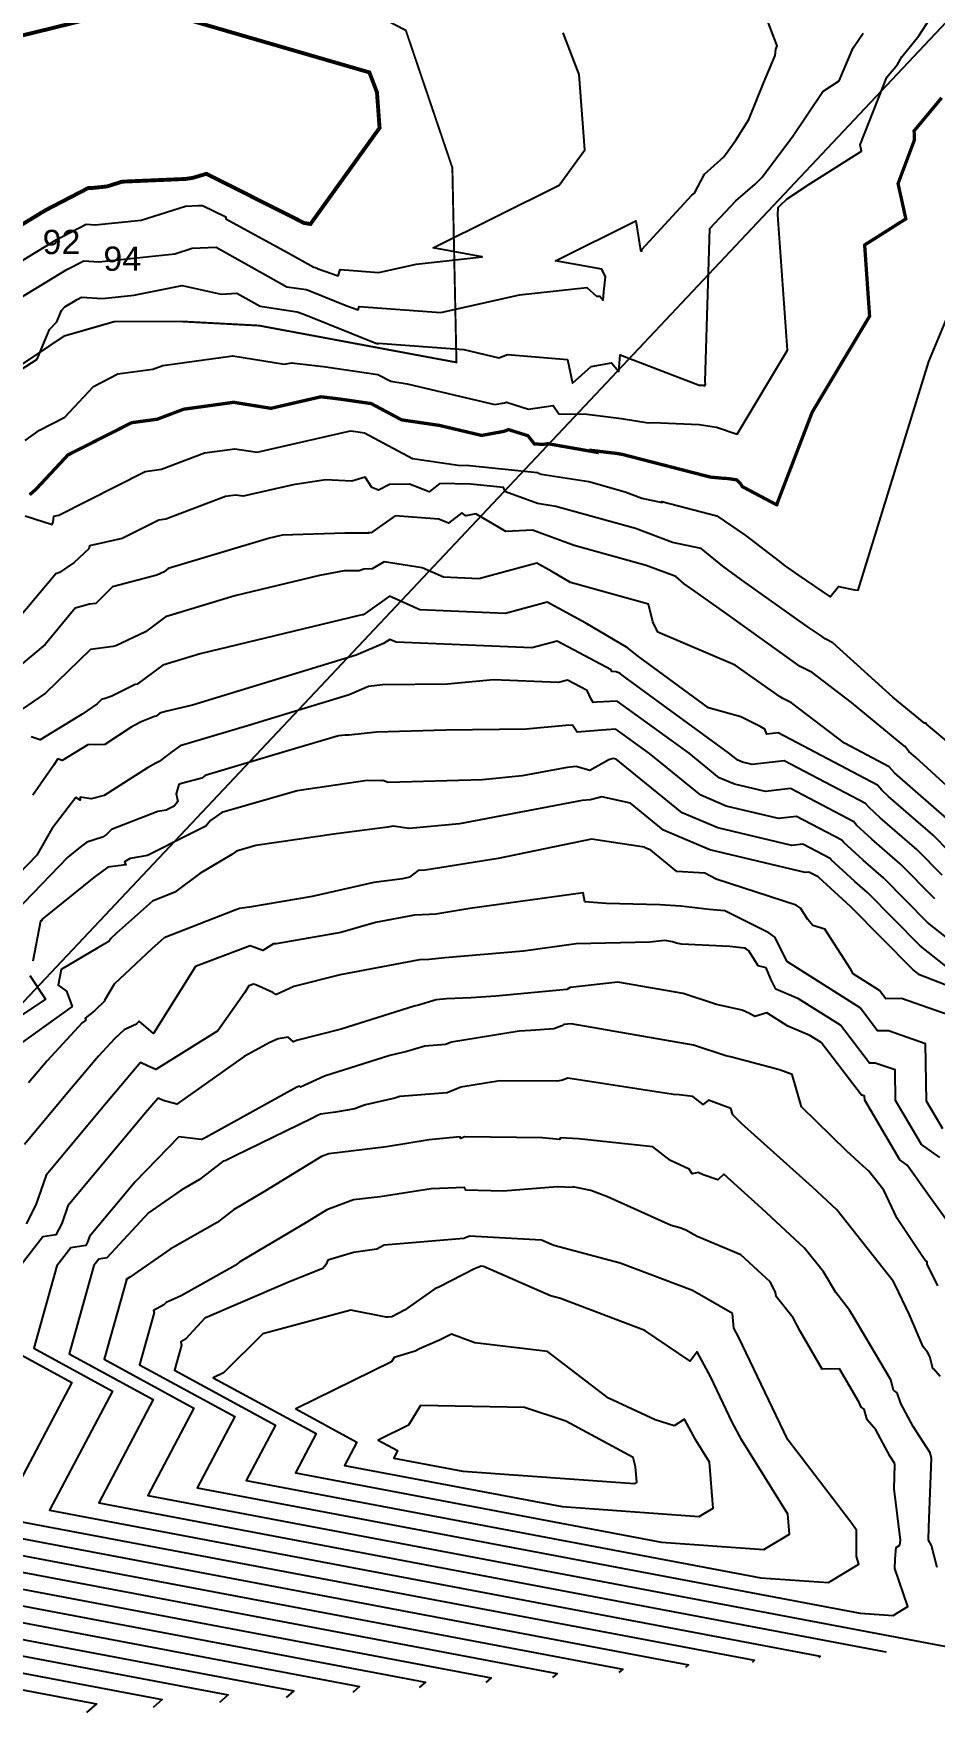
# Model space of a CAD drawing. Extents: x 360931 to 362237, y 7351473 to 7352200.
# Drawn here: x 361878.5 to 361971.2, y 7351653.2 to 7351826.1 of the extents above; entities that cross this region are included whole.
import ezdxf

# ---------------------------------------------------------------- set-up
doc = ezdxf.new("R2010")
doc.units = 0
for name, color, linetype in [('A_Curvas Mestras', 32, 'Continuous'), ('C-TOPO-MAJR', 9, 'Continuous'), ('C-TOPO-MINR', 8, 'Continuous'), ('LISTAGEM_TEXTO', 7, 'Continuous')]:
    doc.layers.add(name, color=color, linetype=linetype)
doc.styles.get("Standard").update_dxf_attribs({"font": 'arial.ttf'})

msp = doc.modelspace()

# ---------------------------------------------------------------- linework, layer by layer
at = {"color": 0, "const_width": 0.2}
msp.add_lwpolyline([(361876.26, 7351791.33), (361881.61, 7351794.92), (361886.8, 7351796.41), (361893.75, 7351796.41), (361901.65, 7351795.99), (361921.97, 7351792.2), (361921.55, 7351812.24), (361916.76, 7351826.39), (361909.63, 7351830.1), (361891.51, 7351842.4), (361874.77, 7351845.58), (361848.71, 7351840.34), (361845.53, 7351838.63), (361857.36, 7351821.17), (361863.36, 7351815.96), (361867.71, 7351810.88), (361866.73, 7351805.36), (361870.48, 7351799.87)], close=True, dxfattribs=at)
at = {"layer": 'A_Curvas Mestras', "color": 9, "true_color": 0xd19cc7, "const_width": 0.34, "elevation": 100, "flags": 128}
msp.add_lwpolyline([(361878.05, 7351778.57), (361878.69, 7351779.13), (361881.99, 7351782.67), (361888.54, 7351785.99), (361891.18, 7351786.35), (361893.9, 7351787.38), (361899.05, 7351788.09), (361902.87, 7351787.47), (361908.03, 7351788.66), (361909.94, 7351788.43), (361913.19, 7351787.96), (361916.33, 7351786.28), (361920.22, 7351785.71), (361924.56, 7351784.68), (361926.87, 7351785.1), (361927.32, 7351785.28), (361929.33, 7351784.65), (361929.99, 7351783.8), (361930.94, 7351783.76), (361931.35, 7351783.83), (361936.2, 7351782.98), (361936.07, 7351783.11), (361938.57, 7351782.81), (361939.03, 7351782.73), (361948.1, 7351780.39), (361949.37, 7351780.27), (361949.89, 7351780.24), (361950.79, 7351780.11), (361951.21, 7351779.69), (361951.39, 7351779.41), (361954.63, 7351777.69), (361954.72, 7351777.65), (361954.88, 7351777.55), (361954.94, 7351777.54), (361955.02, 7351777.8), (361958.59, 7351787.09), (361964.49, 7351796.96), (361963.98, 7351804.29), (361968.22, 7351806.98), (361967.42, 7351810.61), (361969.11, 7351815.12), (361969.07, 7351816.04), (361971.91, 7351819.45)], dxfattribs=at)
at = {"layer": 'C-TOPO-MAJR', "color": 11, "linetype": 'Continuous', "lineweight": -3, "true_color": 0xf27172, "const_width": 0.4, "elevation": 90}
for points in [[(361887.57, 7351828.39), (361874.74, 7351825.24), (361851.92, 7351853.75)], [(361875.63, 7351805.4), (361879.7, 7351807.88), (361884.11, 7351810.17), (361884.43, 7351810.15), (361886.02, 7351810.32), (361887.57, 7351810.81), (361894.09, 7351811.09), (361894.83, 7351811.2), (361896.24, 7351811.62), (361906.3, 7351806.55), (361906.95, 7351806.45), (361914.06, 7351816.35), (361913.79, 7351820.02), (361913.01, 7351822.06), (361889.58, 7351828.87)]]:
    msp.add_lwpolyline(points, dxfattribs=at)
at = {"layer": 'C-TOPO-MAJR', "color": 9, "linetype": 'Continuous', "lineweight": -3}
for points, elevation in [([(361972.72, 7351741.81), (361971.04, 7351743.51), (361966.45, 7351747.5), (361965.74, 7351748.14), (361965.3, 7351748.66), (361955.08, 7351754.05), (361953.9, 7351753.91), (361953.71, 7351754.44), (361953.3, 7351754.69), (361951.25, 7351755.7), (361947.91, 7351756.63), (361940.71, 7351761.9), (361939.55, 7351762.83), (361939.48, 7351762.86), (361935.3, 7351765.36), (361931.3, 7351767.51), (361927.01, 7351766.36), (361918.2, 7351766.73), (361915.08, 7351768.12), (361912.8, 7351766.51), (361912.38, 7351766.2), (361912.26, 7351766.19), (361911.97, 7351766.14), (361895.6, 7351762.2), (361891.74, 7351761.04), (361889.12, 7351759.07), (361888.89, 7351759.02), (361886.52, 7351757.84), (361885.73, 7351757.56), (361885.48, 7351757.52), (361884.98, 7351757.04), (361883.44, 7351755.98), (361879.14, 7351753.33), (361878.22, 7351753.66)], 110), ([(361975.7, 7351726.78), (361969.63, 7351729.15), (361968.94, 7351729.7), (361962.57, 7351736.15), (361962.1, 7351736.55), (361959.25, 7351739.17), (361959.21, 7351739.22), (361958.25, 7351739.72), (361957.87, 7351739.68), (361948.04, 7351742.02), (361943.29, 7351744.03), (361939.88, 7351746.8), (361936.95, 7351747.48), (361935.78, 7351747.16), (361934.91, 7351747.09), (361922.29, 7351744.68), (361917.09, 7351744.19), (361915.45, 7351744.46), (361914.9, 7351744.33), (361909.59, 7351743.65), (361901.31, 7351742.45), (361899.35, 7351741.88), (361898.86, 7351741.54), (361895.56, 7351739.56), (361893, 7351737.64), (361890.68, 7351736.73), (361886.98, 7351733.44), (361886.39, 7351732.89), (361886.2, 7351732.58), (361885.08, 7351731.9), (361881.28, 7351729.7), (361880.98, 7351728.08), (361881.85, 7351727.45), (361882.42, 7351725.88), (361875.74, 7351721.07)], 120), ([(361971.51, 7351697.12), (361970.41, 7351699.35), (361970.4, 7351699.59), (361970.29, 7351699.66), (361970.11, 7351699.9), (361969.79, 7351700.35), (361967.33, 7351704.05), (361965.95, 7351706.97), (361964.42, 7351708.91), (361963.84, 7351709.45), (361962.14, 7351710.98), (361957.48, 7351715.55), (361956.53, 7351718.87), (361955.22, 7351719.35), (361950.16, 7351720.7), (361949.7, 7351720.81), (361946.37, 7351721.9), (361933.78, 7351724.1), (361933.02, 7351724.01), (361932.83, 7351723.9), (361932, 7351723.57), (361929.64, 7351723.41), (361928.44, 7351723.35), (361921.45, 7351722.22), (361920.83, 7351721.96), (361918.7, 7351721.8), (361916.85, 7351721.23), (361915.11, 7351720.82), (361908.39, 7351718.71), (361905.93, 7351717.56), (361905.81, 7351717.68), (361905.53, 7351717.57), (361896.19, 7351712.4), (361895.76, 7351712.19), (361895.75, 7351712.18), (361895.71, 7351712.18), (361893.4, 7351712.46), (361888.91, 7351707.82), (361884.2, 7351702.19), (361884.01, 7351701.61), (361883.82, 7351701.25), (361882.27, 7351701.01), (361880.86, 7351699.16), (361878.48, 7351690.68), (361886.58, 7351686.28), (361880.09, 7351674), (361959.4, 7351658.99), (361959.24, 7351658.85)], 130), ([(361854.79, 7351670.15), (361925.55, 7351656.76), (361925, 7351656.28)], 120), ([(361829.49, 7351666.3), (361891.7, 7351654.53), (361890.76, 7351653.7)], 110)]:
    msp.add_lwpolyline(points, dxfattribs=dict(at, elevation=elevation))
at = {"layer": 'C-TOPO-MAJR', "color": 9, "linetype": 'Continuous', "lineweight": -3, "elevation": 140}
msp.add_lwpolyline([(361948.14, 7351687.72), (361946.75, 7351690.3), (361946.03, 7351689.37), (361941.35, 7351692.52), (361932.67, 7351695.8), (361931.64, 7351696.08), (361924.76, 7351699.11), (361924.5, 7351699.13), (361923.82, 7351698.85), (361920.17, 7351696.99), (361919.73, 7351696.79), (361916.61, 7351694.62), (361915.33, 7351693.92), (361914.95, 7351693.87), (361914.73, 7351693.87), (361911.09, 7351694.62), (361902.05, 7351692.16), (361897.99, 7351688.16), (361896.95, 7351687.65), (361907.53, 7351681.9), (361905.39, 7351677.84), (361943.07, 7351670.71), (361953.6, 7351669.95), (361956.23, 7351671.55), (361956.06, 7351673.59), (361951.34, 7351681.22), (361950.36, 7351683.07), (361948.14, 7351687.72)], close=True, dxfattribs=at)
at = {"layer": 'C-TOPO-MINR', "color": 8, "linetype": 'Continuous', "lineweight": -3}
for points, elevation in [([(361877.02, 7351798.8), (361881.86, 7351801.75), (361883.64, 7351802.67), (361885.18, 7351802.57), (361893, 7351803.39), (361894.76, 7351803.95), (361897.24, 7351804.08), (361904.53, 7351799.99), (361906.52, 7351799.7), (361906.87, 7351799.56), (361910.7, 7351798.02), (361911.86, 7351797.61), (361911.96, 7351797.96), (361920.35, 7351797.35), (361928.47, 7351799.14), (361935.4, 7351799.92), (361936.38, 7351799.01), (361936.74, 7351799.01), (361937.07, 7351798.6), (361937.13, 7351799.48), (361937.32, 7351801.01), (361936.95, 7351801.79), (361932.15, 7351802.66), (361940.42, 7351806.79), (361940.9, 7351803.76), (361940.92, 7351803.72), (361941.04, 7351803.67), (361941.04, 7351803.81), (361946.21, 7351809.42), (361946.46, 7351809.63), (361947.5, 7351811.58), (361949.48, 7351813.35), (361950.74, 7351815.08), (361952.05, 7351817.2), (361953.57, 7351820.94), (361954.78, 7351823.79), (361954.84, 7351824.46), (361954.98, 7351824.79), (361952.93, 7351830.21)], 94), ([(361877.57, 7351784.16), (361879.05, 7351785.23), (361881.68, 7351786.57), (361884.62, 7351789.73), (361887.13, 7351791.01), (361890.74, 7351791.49), (361891.76, 7351791.88), (361898.96, 7351792.87), (361904.29, 7351792.01), (361904.98, 7351792.17), (361908.28, 7351791.78), (361913.88, 7351790.97), (361915.23, 7351790.25), (361916.9, 7351790), (361925.93, 7351787.86), (361926.92, 7351788.04), (361927.11, 7351788.12), (361929.4, 7351787.4), (361931.91, 7351787.77), (361932.52, 7351786.9), (361935.38, 7351786.86), (361938.95, 7351786.42), (361941.71, 7351785.97), (361942.21, 7351786), (361946.96, 7351785.79), (361948.72, 7351785.52), (361950.87, 7351784.81), (361956.04, 7351793.46), (361955.06, 7351807.41), (361955.09, 7351808.14), (361955.21, 7351808.28), (361955.3, 7351808.36), (361955.99, 7351809.03), (361958.34, 7351810.58), (361963.65, 7351813.95), (361963.51, 7351814.59), (361966.27, 7351821.57), (361967.36, 7351822.88), (361967.8, 7351823.65), (361969.57, 7351825.82), (361970.75, 7351827.67)], 98), ([(361872.37, 7351799.69), (361880.78, 7351804.81), (361883.88, 7351806.42), (361884.8, 7351806.36), (361889.51, 7351806.85), (361894.08, 7351808.3), (361895.44, 7351808.36), (361895.82, 7351808.35), (361898.22, 7351807.19), (361898.23, 7351806.97), (361904.59, 7351803.51), (361907.3, 7351801.99), (361907.44, 7351801.97), (361907.46, 7351801.96), (361907.74, 7351801.85), (361909.81, 7351801.11), (361909.99, 7351801.76), (361913.98, 7351801.46), (361917.84, 7351802.31), (361924.61, 7351803.08), (361919.58, 7351803.98), (361932.55, 7351810.46), (361935.17, 7351814.1), (361934.61, 7351821.83), (361932.97, 7351826.13)], 92), ([(361876.48, 7351791.03), (361878.82, 7351792.54), (361880.1, 7351795.59), (361880.85, 7351796.38), (361881.33, 7351797.54), (361881.67, 7351797.91), (361882.93, 7351798.68), (361883.4, 7351798.92), (361885.55, 7351798.78), (361888.77, 7351799.12), (361893.75, 7351800.13), (361897.74, 7351799.24), (361899.38, 7351799.32), (361901.76, 7351797.99), (361905.59, 7351797.42), (361906.27, 7351797.16), (361913.67, 7351794.18), (361913.9, 7351794.1), (361913.92, 7351794.17), (361922.74, 7351793.53), (361926.34, 7351792.68), (361927.21, 7351793.01), (361933.39, 7351792.5), (361933.91, 7351790.05), (361935.85, 7351791.79), (361937.93, 7351792.16), (361938.68, 7351791.26), (361938.81, 7351792.99), (361946.95, 7351789.84), (361947.36, 7351789.84), (361947.49, 7351789.8), (361947.59, 7351789.97), (361947.57, 7351790.24), (361948.06, 7351805.98), (361950.71, 7351808.85), (361952.71, 7351810.56), (361953.4, 7351811.25), (361956.51, 7351815.4), (361959.68, 7351820.08), (361961.36, 7351821.18), (361962.79, 7351824.58), (361963.82, 7351826.09)], 96), ([(361877.58, 7351776.41), (361880.38, 7351775.51), (361880.45, 7351775.74), (361880.53, 7351776.36), (361881.06, 7351776.48), (361889.94, 7351780.98), (361891.62, 7351781.2), (361896.05, 7351782.89), (361899.15, 7351783.31), (361901.45, 7351782.94), (361911.08, 7351785.14), (361911.61, 7351785.08), (361912.51, 7351784.95), (361917.44, 7351782.31), (361922.15, 7351781.62), (361923.3, 7351781.59), (361930.31, 7351780.87), (361930.34, 7351780.82), (361930.69, 7351780.69), (361935.58, 7351779.92), (361939.34, 7351778.88), (361941.06, 7351778.23), (361943.14, 7351777.77), (361943.12, 7351777.87), (361948.76, 7351776.4), (361951.69, 7351774.42), (361955.22, 7351771.71), (361955.78, 7351771.26), (361956.07, 7351771.05), (361957.1, 7351770.32), (361960.42, 7351768.05), (361961.3, 7351769.14), (361962.98, 7351768.79), (361963.33, 7351768.75), (361970.58, 7351792.29), (361972.66, 7351797.23)], 102), ([(361973.06, 7351752.69), (361970.33, 7351754.96), (361970.24, 7351755.09), (361970.14, 7351755.05), (361966.88, 7351757.73), (361960.72, 7351763.31), (361959.92, 7351763.74), (361959.5, 7351764.03), (361958.07, 7351765.01), (361951.3, 7351769.82), (361949.38, 7351771.22), (361947.16, 7351773.02), (361944.19, 7351773.67), (361940.41, 7351775.08), (361932.2, 7351777.36), (361930.3, 7351777.66), (361927.03, 7351778.87), (361926.81, 7351779.31), (361923.43, 7351779.66), (361920.27, 7351779.73), (361919.16, 7351778.88), (361917.13, 7351779.66), (361915.09, 7351779.63), (361913.96, 7351779.06), (361913.26, 7351779.32), (361912.57, 7351780.38), (361911.21, 7351779.97), (361908.48, 7351780.09), (361905.17, 7351779.58), (361900.02, 7351778.41), (361899.24, 7351778.53), (361898.19, 7351778.39), (361892.06, 7351776.06), (361891.35, 7351775.97), (361887.58, 7351774.05), (361884.19, 7351773.32), (361884.15, 7351772.99), (361882.62, 7351771.59), (361881.12, 7351770.55), (361880.73, 7351770.43), (361875.58, 7351764.28)], 104), ([(361974.1, 7351747.09), (361969.26, 7351751.51), (361968.53, 7351752.12), (361968.13, 7351752.67), (361968.1, 7351752.65), (361962.62, 7351757.18), (361958.53, 7351760.29), (361958.31, 7351760.4), (361957.35, 7351760.9), (361949.83, 7351766.26), (361946.54, 7351768.6), (361945.42, 7351769.41), (361944.55, 7351770.15), (361941.49, 7351771.29), (361934.07, 7351773.35), (361929.81, 7351774.91), (361927.06, 7351774.8), (361923.98, 7351776.59), (361922.92, 7351776.4), (361922.52, 7351776.72), (361921.14, 7351775.66), (361920.17, 7351776.04), (361915.68, 7351776.39), (361913.47, 7351774.84), (361913.19, 7351774.64), (361912.94, 7351774.69), (361912.94, 7351774.61), (361910.48, 7351774.6), (361904.08, 7351774.4), (361903.77, 7351774.35), (361902.73, 7351774.1), (361892.31, 7351770.97), (361891.88, 7351770.64), (361891.12, 7351770.29), (361886.57, 7351769.1), (361884.87, 7351767.37), (361884.2, 7351767.31), (361882.73, 7351766.89), (361879.64, 7351763.14), (361875.44, 7351759.61)], 106), ([(361972.73, 7351744.98), (361967.32, 7351749.69), (361967.04, 7351749.94), (361966.52, 7351750.54), (361961.89, 7351752.98), (361956.44, 7351757.13), (361955.57, 7351757.6), (361955.27, 7351757.75), (361950.65, 7351761.04), (361942.69, 7351764.41), (361942.19, 7351765.5), (361941.74, 7351767.3), (361933.7, 7351769.54), (361931.8, 7351770.68), (361930.24, 7351771.52), (361924.29, 7351769.93), (361920.65, 7351770.08), (361918.45, 7351771.06), (361914.54, 7351771.66), (361913.28, 7351770.94), (361912.44, 7351770.9), (361911.97, 7351770.75), (361911.5, 7351770.75), (361910.41, 7351770.72), (361907.87, 7351770.24), (361899.16, 7351768.15), (361892.02, 7351766), (361889.96, 7351764.45), (361886.9, 7351763.02), (361886.64, 7351762.93), (361884.31, 7351762.64), (361879.67, 7351758.14), (361877.26, 7351756.48)], 108), ([(361971.96, 7351739.39), (361969.34, 7351742.03), (361965.58, 7351745.31), (361964.45, 7351746.35), (361964.08, 7351746.77), (361955.71, 7351751.18), (361952.39, 7351750.8), (361951.41, 7351751.03), (361950.93, 7351751.23), (361949.98, 7351752.01), (361943.25, 7351756.89), (361939.03, 7351759.98), (361938.81, 7351760.16), (361938.41, 7351760.34), (361937.96, 7351760.37), (361937.88, 7351760.54), (361932.35, 7351763.5), (361929.74, 7351762.8), (361915.75, 7351763.38), (361915.1, 7351763.67), (361914.48, 7351763.24), (361911.65, 7351762.05), (361894.79, 7351756.91), (361892.03, 7351756.25), (361891.45, 7351756.08), (361891.06, 7351755.78), (361890.89, 7351755.74), (361889.53, 7351755.19), (361888.5, 7351754.65), (361885.78, 7351752.84), (361884.02, 7351752.82), (361881.41, 7351751.21), (361880.96, 7351751.37), (361880.49, 7351750.69), (361878.38, 7351747.63)], 112), ([(361971.2, 7351736.96), (361967.65, 7351740.56), (361964.71, 7351743.12), (361963.15, 7351744.56), (361962.86, 7351744.88), (361956.35, 7351748.32), (361953.76, 7351748.02), (361950.57, 7351748.78), (361949.02, 7351749.43), (361945.91, 7351751.96), (361938.52, 7351757.32), (361936.38, 7351757.21), (361936.05, 7351757.18), (361935.85, 7351757.51), (361935.41, 7351758.42), (361933.41, 7351759.49), (361932.47, 7351759.23), (361925.8, 7351759.51), (361921.06, 7351759.08), (361914.37, 7351759), (361912.93, 7351758.81), (361910.93, 7351757.97), (361900.45, 7351754.78), (361893.53, 7351752.7), (361892.68, 7351752.1), (361891.37, 7351751.1), (361891.04, 7351750.93), (361890.18, 7351750.44), (361885.71, 7351747.61), (361884.39, 7351747.25), (361883.25, 7351747.42), (361883.24, 7351747.12), (361882.8, 7351747.38), (361880.34, 7351744.17), (361878.78, 7351741.47), (361873.97, 7351736.5)], 114), ([(361975.02, 7351730.93), (361970.45, 7351734.54), (361965.95, 7351739.09), (361963.84, 7351740.93), (361961.85, 7351742.76), (361961.64, 7351742.99), (361956.98, 7351745.45), (361955.13, 7351745.24), (361949.72, 7351746.52), (361947.11, 7351747.63), (361941.84, 7351751.92), (361938.38, 7351754.42), (361937.38, 7351754.37), (361934.38, 7351754.11), (361933.93, 7351754.83), (361933.23, 7351754.8), (361929.14, 7351754.43), (361920.87, 7351754.34), (361913.74, 7351754.12), (361910.88, 7351753.83), (361910.53, 7351753.83), (361909.84, 7351753.73), (361904.72, 7351752.25), (361896.12, 7351749.66), (361895.76, 7351749.4), (361893.66, 7351748.83), (361893.41, 7351748.74), (361893.13, 7351747.78), (361893.3, 7351746.99), (361892.93, 7351746.51), (361892.08, 7351746.09), (361891.23, 7351745.94), (361886.48, 7351744.09), (361885.97, 7351743.6), (361885.55, 7351743.3), (361883.94, 7351742.78), (361883.26, 7351742.27), (361881.99, 7351741.25), (361876.57, 7351735.64)], 116), ([(361972.32, 7351730.04), (361969.69, 7351732.12), (361964.26, 7351737.62), (361962.97, 7351738.74), (361960.55, 7351740.97), (361960.43, 7351741.11), (361957.62, 7351742.59), (361956.5, 7351742.46), (361948.88, 7351744.27), (361945.2, 7351745.83), (361938.42, 7351751.33), (361938.11, 7351751.41), (361937.64, 7351751.28), (361935.69, 7351750.18), (361934.3, 7351750.58), (361933.38, 7351750.5), (361928.72, 7351749.62), (361924.64, 7351749.23), (361914.96, 7351748.93), (361914.38, 7351749.13), (361914.21, 7351749.12), (361912.78, 7351749.14), (361905.57, 7351748.09), (361897.82, 7351745.84), (361896.65, 7351745.02), (361896.17, 7351744.44), (361894.53, 7351743.61), (361890.17, 7351741.43), (361888.4, 7351741.12), (361887.8, 7351740.77), (361887.94, 7351740.47), (361886.09, 7351740.23), (361884.66, 7351739.16), (361879.32, 7351734.88), (361879.35, 7351734.78), (361879.15, 7351734.66), (361878.38, 7351730.54)], 118), ([(361973.37, 7351724.74), (361967.79, 7351726.7), (361966.16, 7351726.67), (361965.51, 7351727.52), (361962.81, 7351729.23), (361962.57, 7351729.68), (361959.9, 7351733.85), (361958.64, 7351734.2), (361958.13, 7351734.84), (361957.39, 7351736.01), (361956.95, 7351736.32), (361948.7, 7351739), (361947.52, 7351739.59), (361946.95, 7351739.64), (361944.66, 7351739.77), (361941.97, 7351741.98), (361941.38, 7351742.23), (361941.33, 7351742.27), (361941.08, 7351742.33), (361935.87, 7351743.1), (361926.28, 7351741.12), (361918.75, 7351739.91), (361918.03, 7351739.87), (361917.13, 7351739.18), (361916.42, 7351739.01), (361913.47, 7351738.63), (361907.13, 7351737.2), (361900.67, 7351736.09), (361900.39, 7351736.07), (361899.66, 7351735.95), (361899.11, 7351735.77), (361891.9, 7351732.94), (361890.62, 7351731.8), (361886.74, 7351728.17), (361885.76, 7351726.51), (361885.76, 7351726.42), (361884.71, 7351725.42), (361883.75, 7351724.69), (361883.84, 7351724.47), (361883.44, 7351724.18), (361879.84, 7351720.27), (361877.93, 7351718)], 122), ([(361972.03, 7351713.28), (361970.35, 7351716.13), (361970.24, 7351722.04), (361966.44, 7351723.38), (361965.32, 7351723.36), (361963.51, 7351725.73), (361956.04, 7351730.46), (361956.01, 7351730.47), (361956, 7351730.49), (361955.99, 7351730.52), (361954.73, 7351733), (361954.11, 7351733.46), (361949.59, 7351735.73), (361947.99, 7351735.87), (361945.06, 7351736.21), (361942.91, 7351736.35), (361937.42, 7351736.47), (361935.2, 7351736.64), (361935.01, 7351737.57), (361923.34, 7351735.95), (361919.86, 7351735.4), (361919.16, 7351735.36), (361917.65, 7351735.27), (361913.65, 7351734.52), (361910.08, 7351733.49), (361903.4, 7351732.34), (361903.13, 7351732.32), (361902.06, 7351731.63), (361900.73, 7351732.13), (361895.13, 7351729.99), (361890.81, 7351723.1), (361889.32, 7351724.36), (361889.03, 7351724.08), (361889.04, 7351724.05), (361887.76, 7351723.48), (361886.77, 7351722.54), (361885.14, 7351720.76), (361881.95, 7351716.98), (361877.5, 7351711.66)], 124), ([(361971.73, 7351710.31), (361969.82, 7351711.68), (361967.17, 7351716.18), (361967.11, 7351719.34), (361965.08, 7351720.05), (361964.48, 7351720.04), (361961.5, 7351723.95), (361957.19, 7351726.68), (361954.84, 7351727.67), (361954.32, 7351728.69), (361953.84, 7351729.84), (361953.01, 7351730.07), (361952.05, 7351731.62), (361951.83, 7351731.78), (361951.66, 7351731.87), (361951.61, 7351731.87), (361950.1, 7351732.05), (361945.14, 7351732.28), (361944.63, 7351732.39), (361944.21, 7351732.52), (361943.4, 7351732.67), (361941.87, 7351732.49), (361934.28, 7351732.32), (361928.88, 7351731.57), (361920.78, 7351730.89), (361919.16, 7351730.73), (361918.17, 7351730.67), (361909.99, 7351729.15), (361905.24, 7351727.93), (361903.46, 7351727.11), (361903.45, 7351727.12), (361903.38, 7351727.11), (361903.07, 7351727.3), (361901.32, 7351728.1), (361901.09, 7351728.19), (361900.6, 7351728), (361900.18, 7351727.33), (361897.4, 7351723.37), (361891.03, 7351719.4), (361890.24, 7351719.73), (361889.47, 7351720.11), (361885.96, 7351715.96), (361879.73, 7351708.5), (361878.7, 7351705.44), (361877.68, 7351703.5)], 126), ([(361878.06, 7351729.08), (361879.69, 7351726.64), (361872.07, 7351721.56)], 118), ([(361973.05, 7351702.99), (361970.65, 7351706.3), (361968.34, 7351709.55), (361967.61, 7351710.07), (361963.99, 7351716.23), (361963.98, 7351716.64), (361963.72, 7351716.73), (361963.64, 7351716.73), (361959.49, 7351722.16), (361958.34, 7351722.89), (361956.09, 7351723.84), (361953.93, 7351725.21), (361952.67, 7351724.85), (361952.13, 7351725.14), (361951.38, 7351725.51), (361948.73, 7351726.08), (361945.29, 7351727.21), (361938.59, 7351728.38), (361933.69, 7351727.82), (361933.32, 7351727.61), (361926.04, 7351726.95), (361923.47, 7351726.78), (361920.95, 7351726.67), (361919.87, 7351726.57), (361918.07, 7351726.01), (361917.61, 7351725.9), (361910.09, 7351723.54), (361905.5, 7351722.36), (361905.21, 7351722.23), (361904.64, 7351722.72), (361903.61, 7351722.53), (361902.77, 7351722.18), (361900.12, 7351720.71), (361893.19, 7351715.82), (361891.79, 7351716.18), (361891.26, 7351716.45), (361889.98, 7351714.94), (361881.97, 7351705.35), (361881.36, 7351703.53), (361880.75, 7351702.37), (361879.4, 7351702.16), (361877.07, 7351699.13)], 128), ([(361971.74, 7351687.79), (361971.05, 7351688.58), (361970.99, 7351688.58), (361970.97, 7351688.74), (361970.7, 7351689.85), (361970.45, 7351690.27), (361970.02, 7351690.84), (361968.61, 7351694.13), (361967.13, 7351697.23), (361966.91, 7351697.6), (361961.11, 7351704.95), (361958.62, 7351707.27), (361951.31, 7351713.84), (361950.4, 7351714.73), (361950.21, 7351715.38), (361948.75, 7351715.92), (361947.91, 7351716.23), (361947.36, 7351715.78), (361946.29, 7351716.62), (361944.89, 7351716.77), (361944.32, 7351716.8), (361933.44, 7351718.51), (361932.89, 7351718.3), (361932.36, 7351718.18), (361926.42, 7351718.21), (361922.43, 7351717.57), (361921.01, 7351716.97), (361916.15, 7351716.61), (361915.63, 7351716.45), (361912.62, 7351715.74), (361911.91, 7351715.52), (361911.53, 7351715.34), (361909.53, 7351715.01), (361907.97, 7351714.79), (361907.68, 7351714.66), (361907.08, 7351714.35), (361899.12, 7351710.46), (361898.22, 7351710.01), (361898.18, 7351709.98), (361897.95, 7351709.95), (361895.52, 7351708.05), (361893.63, 7351706.98), (361890.27, 7351704.62), (361885.98, 7351699.98), (361885.15, 7351699.85), (361884.64, 7351699.19), (361882.1, 7351690.12), (361890.77, 7351685.41), (361885.15, 7351674.76), (361966.17, 7351659.44), (361966.08, 7351659.37)], 132), ([(361971.45, 7351668.1), (361970.86, 7351670.39), (361970.56, 7351670.91), (361970.59, 7351672.27), (361970.87, 7351679.32), (361970.71, 7351679.91), (361968.98, 7351682.64), (361967.69, 7351685), (361967.33, 7351686.08), (361966.94, 7351686.36), (361966.69, 7351687.43), (361964.58, 7351690.97), (361962.9, 7351693.83), (361962.42, 7351694.62), (361961, 7351696.43), (361959.73, 7351698.54), (361957.8, 7351700.99), (361953.4, 7351705.09), (361949.48, 7351708.61), (361948.86, 7351708.03), (361947.35, 7351708.55), (361946.84, 7351708.78), (361946.24, 7351708.64), (361945.91, 7351709.14), (361944, 7351710.01), (361942.19, 7351711.41), (361934.54, 7351712.25), (361932.69, 7351712.36), (361932.59, 7351712.18), (361930.84, 7351712.36), (361922.8, 7351712.46), (361922.42, 7351712.3), (361922.31, 7351712.47), (361919.15, 7351712.13), (361914.77, 7351711.44), (361908.85, 7351710.72), (361908.08, 7351710.43), (361902.32, 7351706.88), (361899.02, 7351704.93), (361897.36, 7351703.63), (361892.52, 7351700.9), (361888.37, 7351697.99), (361887.99, 7351697.78), (361888.01, 7351697.72), (361885.72, 7351689.55), (361894.96, 7351684.53), (361890.21, 7351675.53), (361972.93, 7351659.88)], 134), ([(361874.86, 7351691.25), (361882.38, 7351687.16), (361875.03, 7351673.23), (361952.63, 7351658.55), (361952.39, 7351658.34)], 128), ([(361869.97, 7351672.46), (361945.86, 7351658.1), (361945.54, 7351657.82)], 126), ([(361859.85, 7351670.92), (361932.32, 7351657.21), (361931.84, 7351656.79)], 122), ([(361864.91, 7351671.69), (361939.09, 7351657.65), (361938.69, 7351657.31)], 124), ([(361849.73, 7351669.38), (361918.78, 7351656.31), (361918.15, 7351655.76)], 118), ([(361839.61, 7351667.84), (361905.24, 7351655.42), (361904.45, 7351654.73)], 114), ([(361844.67, 7351668.61), (361912.01, 7351655.87), (361911.3, 7351655.25)], 116), ([(361824.43, 7351665.53), (361884.93, 7351654.08), (361883.91, 7351653.19)], 108), ([(361834.55, 7351667.07), (361898.47, 7351654.98), (361897.6, 7351654.22)], 112)]:
    msp.add_lwpolyline(points, dxfattribs=dict(at, elevation=elevation))
for points, elevation in [([(361933.93, 7351707.25), (361932.32, 7351707.3), (361926.78, 7351706.85), (361922.93, 7351706.97), (361922.81, 7351707.23), (361919.37, 7351707.11), (361914.13, 7351706.29), (361911.39, 7351705.96), (361908.64, 7351704.94), (361906.56, 7351703.66), (361899.67, 7351699.59), (361899.2, 7351699.22), (361893.64, 7351696.08), (361892.08, 7351695.4), (361891.85, 7351695.15), (361890.79, 7351694.56), (361890.85, 7351694.36), (361889.34, 7351688.98), (361899.15, 7351683.65), (361895.27, 7351676.3), (361963.51, 7351663.39), (361966.91, 7351663.15), (361968.44, 7351664.08), (361967.1, 7351668), (361967.12, 7351668.99), (361967.23, 7351670.18), (361967.59, 7351670.42), (361967.68, 7351670.94), (361967.01, 7351676.22), (361967.1, 7351678.71), (361967.06, 7351678.85), (361966.62, 7351679.55), (361965.13, 7351682.29), (361964.23, 7351683.33), (361963.94, 7351684.41), (361963.63, 7351684.61), (361963.4, 7351685.11), (361961.38, 7351688.57), (361959.62, 7351688.53), (361957.34, 7351692.45), (361956.61, 7351693.82), (361954.86, 7351696), (361954.8, 7351696.47), (361954.26, 7351697.53), (361951.23, 7351700.31), (361946.73, 7351702.18), (361945.59, 7351702.84), (361944.95, 7351703.08), (361944.07, 7351703.32), (361937.52, 7351706.26), (361935.81, 7351706.92), (361933.96, 7351707.3), (361933.93, 7351707.25)], 136), ([(361950.39, 7351694.25), (361946.26, 7351696.63), (361938.81, 7351699.44), (361932, 7351701.27), (361930.73, 7351701.83), (361923.33, 7351702.22), (361922.73, 7351701.97), (361914.54, 7351701.3), (361913.79, 7351700.89), (361911.37, 7351700.55), (361908.74, 7351699.76), (361908.52, 7351699.27), (361908.22, 7351698.89), (361904.85, 7351697.55), (361899.75, 7351695.37), (361896.09, 7351693.79), (361894.08, 7351691.61), (361893.59, 7351691.34), (361893.69, 7351691), (361892.96, 7351688.42), (361903.34, 7351682.78), (361900.33, 7351677.07), (361953.29, 7351667.05), (361960.26, 7351666.55), (361963.39, 7351668.46), (361963.13, 7351669.23), (361963.14, 7351669.8), (361963.15, 7351671.96), (361962.55, 7351672.76), (361956.1, 7351681.22), (361956.11, 7351681.25), (361956.07, 7351681.25), (361956.03, 7351681.33), (361951.03, 7351691.8), (361950.52, 7351692.75), (361950.39, 7351694.25)], 138), ([(361944.39, 7351682.68), (361942.43, 7351683.31), (361937.63, 7351685.56), (361931.33, 7351690.34), (361923.87, 7351691.24), (361921.47, 7351692.15), (361920.22, 7351691.51), (361918.18, 7351690.61), (361917.71, 7351690.38), (361915.56, 7351689.73), (361915.3, 7351689.29), (361905.44, 7351684.44), (361911.73, 7351681.02), (361910.45, 7351678.61), (361932.85, 7351674.38), (361946.95, 7351673.35), (361948.39, 7351674.23), (361948, 7351678.96), (361946.6, 7351681.21), (361945.45, 7351683.39), (361944.39, 7351682.68)], 142), ([(361940.41, 7351678.47), (361940.15, 7351679.44), (361933.22, 7351683.18), (361928.98, 7351684.57), (361918.26, 7351684.8), (361917.05, 7351682.77), (361913.92, 7351681.23), (361915.92, 7351680.15), (361915.51, 7351679.38), (361922.63, 7351678.04), (361940.29, 7351676.75), (361940.54, 7351676.9), (361940.41, 7351678.47)], 144)]:
    msp.add_lwpolyline(points, close=True, dxfattribs=dict(at, elevation=elevation))
at = {"layer": 'LISTAGEM_TEXTO'}
msp.add_lwpolyline([(361703.8, 7351840.12), (361739.61, 7351807.77), (361747.43, 7351794.98), (361754.3, 7351785.4), (361760.41, 7351772.29), (361762.73, 7351763.89), (361765.18, 7351755.04), (361772.47, 7351743.42), (361806.4, 7351721.63), (361864.68, 7351712.85), (362042.29, 7351901.54), (361934.52, 7351982.51), (361702.17, 7352008.18), (361703.8, 7351840.12)], dxfattribs=at)

# ---------------------------------------------------------------- texts
at = {"layer": 'LISTAGEM_TEXTO', "color": 1, "char_height": 2.5, "attachment_point": 1}
for s, heights, insert in [('92', [2.58], (361879.38, 7351805.85)), ('94', [0], (361885.64, 7351804.13))]:
    msp.add_mtext_dynamic_manual_height_columns(s, width=7.1714, gutter_width=12.5, heights=heights, dxfattribs=dict(at, insert=insert))

doc.saveas('drawing.dxf')
